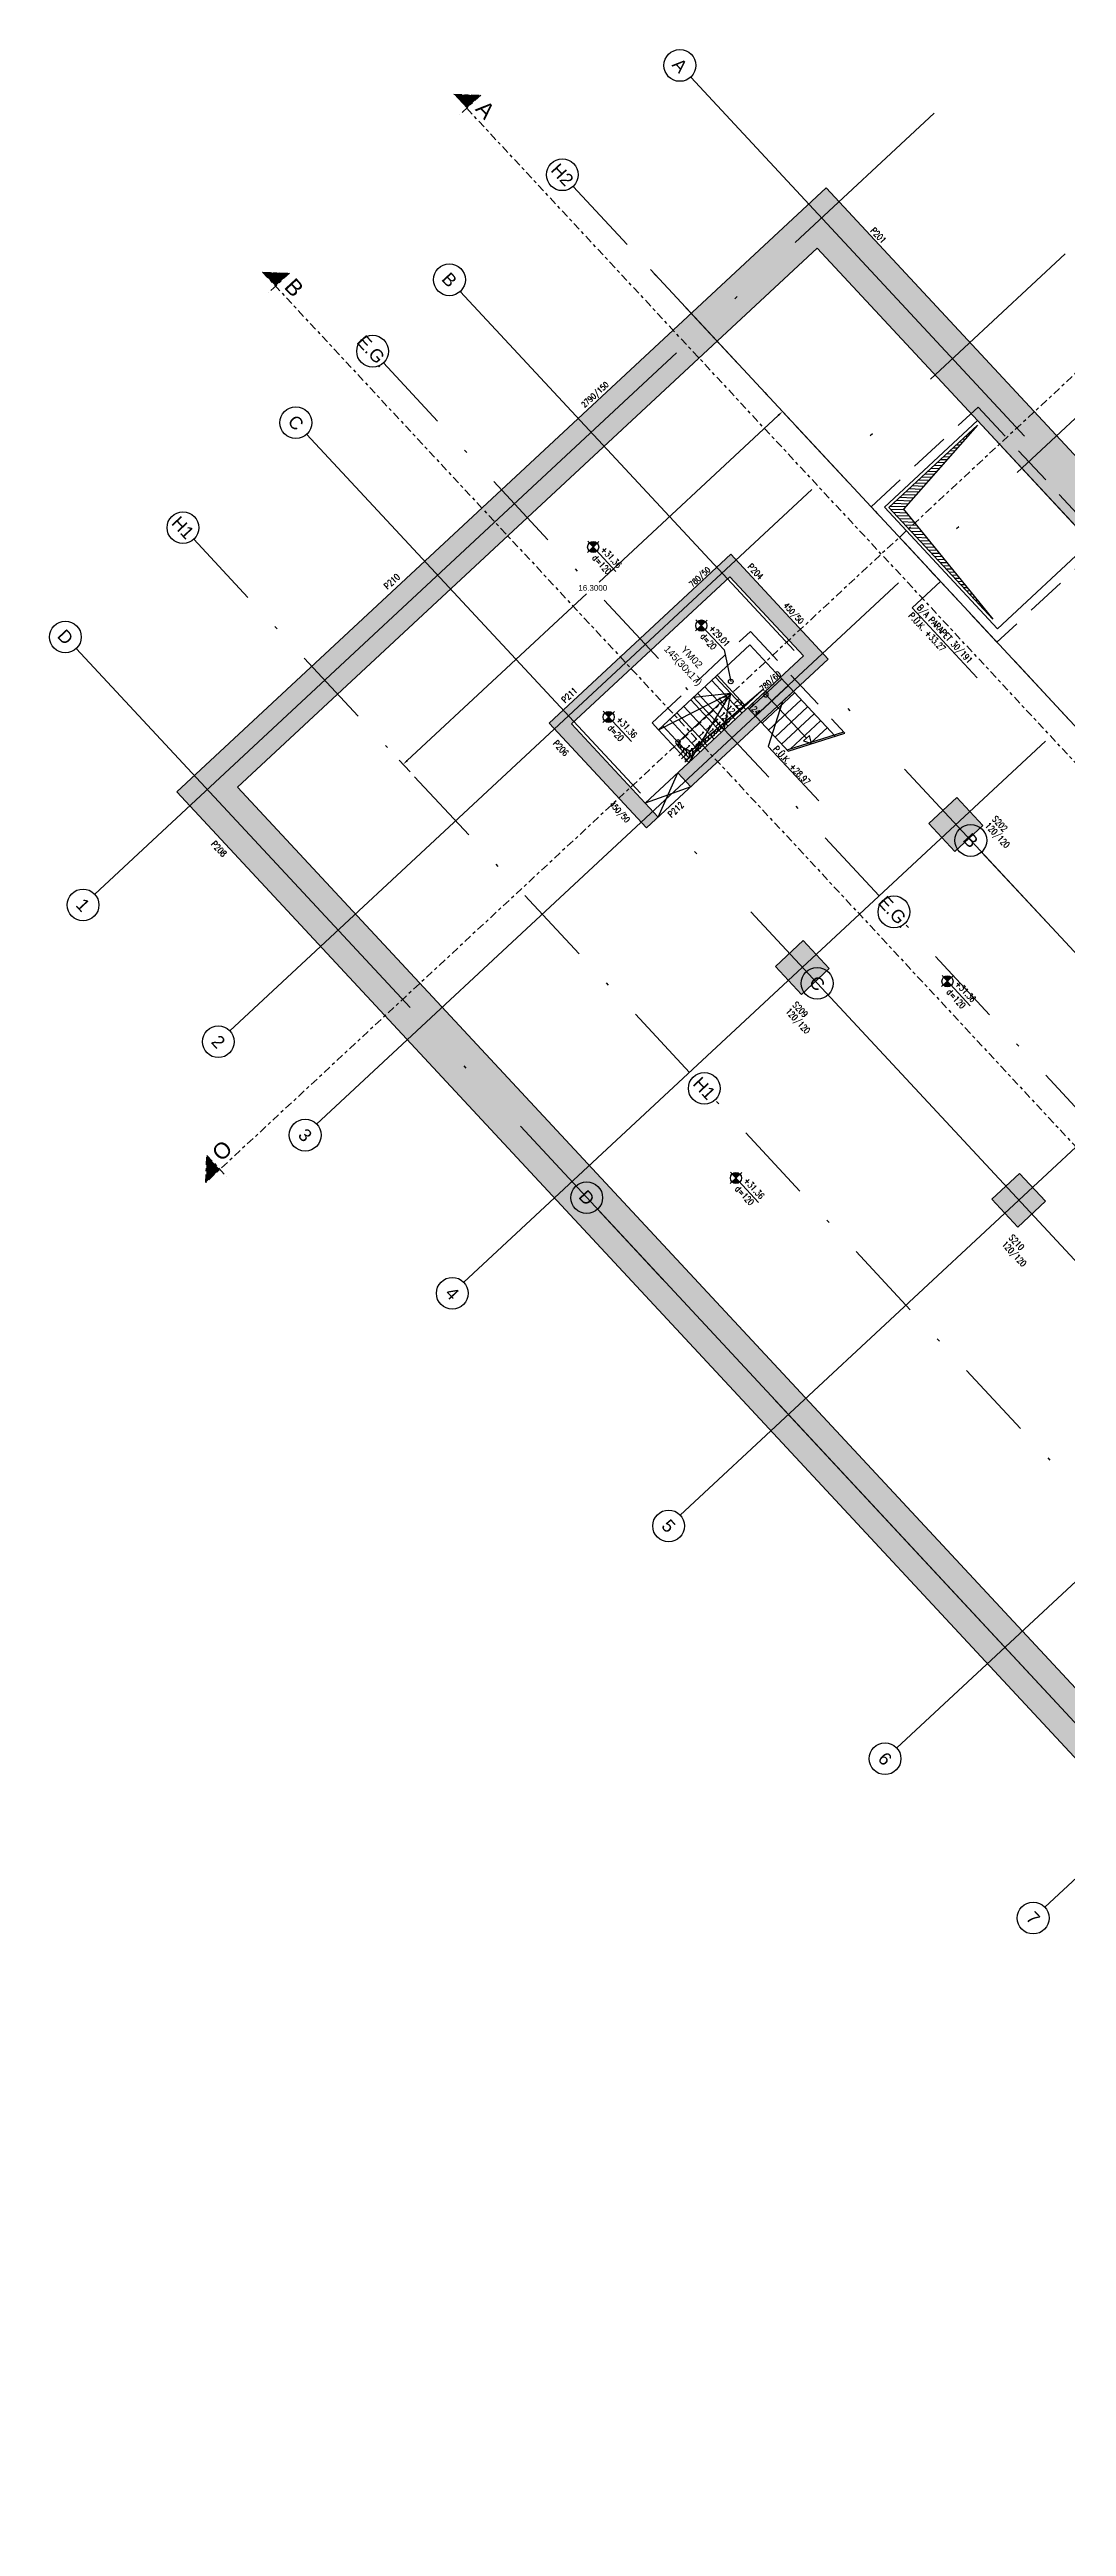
# Model space of a CAD drawing. Header units: millimetres. Extents: x 400392 to 401186, y 4543812 to 4544115.
# Drawn here: x 400391.6 to 400423.6, y 4544037 to 4544115 of the extents above; entities that cross this region are included whole.
import ezdxf
from ezdxf.enums import TextEntityAlignment as Align

# ---------------------------------------------------------------- set-up
doc = ezdxf.new("R2010")
doc.units = ezdxf.units.MM
for name, pattern in [('AKS', [3, 2.5, -0.25, 0, -0.25]), ('CENTER', [2, 1.25, -0.25, 0.25, -0.25]), ('CIZGI', [0.4, 0.25, -0.15]), ('CONTINU', [0]), ('DASHDOT2', [0.5, 0.25, -0.125, 0, -0.125]), ('HIDDEN', [0.375, 0.25, -0.125])]:
    doc.linetypes.add(name, pattern=pattern)
doc.layers.add('A-DETL', color=90, linetype='Continuous', lineweight=15)
for name, color, linetype in [('aks prota', 2, 'AKS'), ('boşluk prota', 2, 'Continuous'), ('boşluk taraması prota', 252, 'Continuous'), ('caks prota', 4, 'Continuous'), ('görünüş prota', 4, 'Continuous'), ("İbrahim'in yazı aks", 151, 'Continuous'), ('kesit tarama prota', 252, 'Continuous'), ('kiris prota', 6, 'Continuous'), ('kiriş prota', 6, 'Continuous'), ('kolon prota', 1, 'Continuous'), ('kolon tarama prota', 252, 'Continuous'), ('lkolon prota', 4, 'Continuous'), ('lperde prota', 4, 'Continuous'), ('merdiven prota', 2, 'Continuous'), ('metraj prota', 2, 'Continuous'), ('not prota', 2, 'Continuous'), ('perde prota', 1, 'Continuous'), ('PRT-AL-TUNEL_EKSENI', 14, 'DASHDOT2'), ('PRT-MI-ad_dim', 8, 'Continuous'), ('prt-s-taxis', 7, 'Continuous'), ('skesit prota', 7, 'Continuous'), ('st-s_level (kot)', 6, 'Continuous'), ('st-s_levelmark (kot işareti)', 4, 'Continuous'), ('st_s_not çizgisi', 4, 'CIZGI'), ('taks prota', 7, 'Continuous'), ('tkesit prota', 7, 'Continuous'), ('tkolon prota', 6, 'Continuous'), ('tnot prota', 4, 'Continuous'), ('tperde prota', 6, 'Continuous')]:
    doc.layers.add(name, color=color, linetype=linetype)
doc.styles.add('Arial', font='Arial.ttf')
doc.styles.add('OLCU', font='romanstw.shx')
doc.styles.add('PRT-MI-a_Arial', font='Arial.ttf', dxfattribs={"height": 30})
doc.styles.get("Standard").update_dxf_attribs({"font": 'Arial.ttf'})
doc.styles.add('TAKS', font='Arial Unicode.ttf')
doc.styles.add('tkolon', font='romanstw.shx')
doc.styles.add('TNOT', font='romanstw.shx', dxfattribs={"width": 0.8, "height": 250})
doc.dimstyles.get("Standard").update_dxf_attribs({"dimtxt": 0.18, "dimasz": 0.18, "dimexe": 0.18, "dimexo": 0.0625, "dimgap": 0.09, "dimtad": 0, "dimtih": 1, "dimtoh": 1, "dimdec": 4, "dimzin": 0, "dimdsep": 46, "dimtxsty": 'Standard', "dimcen": 0.09, "dimadec": 0, "dimazin": 0, "dimtfac": 1, "dimtdec": 4, "dimtofl": 0, "dimtmove": 0, "dimatfit": 3, "dimfxl": 1, "dimtolj": 1, "dimtzin": 0, "dimarcsym": 0})

# ---------------------------------------------------------------- blocks, each defined once
blk = doc.blocks.new('*U83')
at = {"layer": 'metraj prota', "color": 4}
blk.add_lwpolyline([(-210, 0), (-187.5, 13), (-187.5, -13)], close=True, dxfattribs=at)
blk.add_lwpolyline([(0, 0), (-187.5, 0)], dxfattribs=at)
blk.add_circle((0, 0), 7.5, dxfattribs=at)
blk = doc.blocks.new('PLAN_KOT')
at = {"layer": 'st-s_levelmark (kot işareti)'}
h = blk.add_hatch(color=256, dxfattribs=at)
h.paths.add_polyline_path([(0, 17.5, 0.414214), (-17.5, 0), (0, 0)])
h.paths.add_polyline_path([(17.5, 0), (0, 0), (0, -17.5, 0.414214)])
for p, q in [((105, 0), (-25, 0)), ((0, 25), (0, -25))]:
    blk.add_line(p, q, dxfattribs=at)
blk.add_circle((0, 0), 17.5, dxfattribs=at)
at = {"layer": 'st-s_level (kot)', "color": 6, "style": 'OLCU', "width": 0.8}
for tag, p in [('KOT', (22.7, 9.8)), ('DÖŞEME_KALINLIĞI', (22.7, -27.6))]:
    blk.add_attdef(tag, p, '', height=20, dxfattribs=at)
blk = doc.blocks.new('Stair_Anotation')
at = {"color": 0, "style": 'PRT-MI-a_Arial'}
blk.add_attdef('M.ADI', text='', height=0.2, dxfattribs=at).set_placement((0, 0), align=Align.BOTTOM_CENTER)
blk.add_attdef('BAS.SAYI-(EN-RIHT)', text='', height=0.2, dxfattribs=at).set_placement((0, -0.08), align=Align.TOP_CENTER)
blk = doc.blocks.new('*D105')
at = {"color": 0, "lineweight": -2, "transparency": 16777216}
for p, q in [((400414.874, 4544103.337), (400414.529, 4544103.707)), ((400414.52, 4544103.452), (400408.88, 4544098.207)), ((400402.848, 4544092.597), (400408.488, 4544097.843)), ((400402.938, 4544092.236), (400402.593, 4544092.606))]:
    blk.add_line(p, q, dxfattribs=at)
at = {"color": 0, "transparency": 16777216}
for points in [[(400414.5, 4544103.474), (400414.541, 4544103.43), (400414.652, 4544103.575)], [(400402.827, 4544092.619), (400402.868, 4544092.575), (400402.716, 4544092.474)]]:
    blk.add_solid(points, dxfattribs=at)
at = {"layer": 'Defpoints', "color": 0, "transparency": 16777216}
for p in [(400414.916, 4544103.291), (400402.716, 4544092.474), (400402.98, 4544092.19)]:
    blk.add_point(p, dxfattribs=at)
at = {"color": 0, "transparency": 16777216, "insert": (400408.684, 4544098.025), "char_height": 0.18, "attachment_point": 5}
blk.add_mtext('\\A1;16.3000', dxfattribs=at)

msp = doc.modelspace()

# ---------------------------------------------------------------- hatches: boundary and pattern name
at = {"layer": 'boşluk taraması prota', "ltscale": 2}
h = msp.add_hatch(dxfattribs=at)
h.set_pattern_fill('ANSI31', color=256, scale=0.03, angle=-47.076006, style=0)
h.set_pattern_definition([(357.923994, (399638.56326, 4544334.63604), (0.003450452, 0.095187483), [])])
h.paths.add_polyline_path([(400420.78542, 4544103.14718), (400418.45817, 4544100.49881), (400421.27177, 4544097.04444), (400418.00284, 4544100.55928)])
h = msp.add_hatch(dxfattribs=at)
h.set_pattern_fill('ANSI31', color=256, scale=0.03, angle=42.923994, style=0)
h.set_pattern_definition([(87.923994, (400177.60072, 4543313.27189), (-0.095187483, 0.003450452), [])])
h.paths.add_polyline_path([(400411.30292, 4544093.1142), (400411.76376, 4544092.89595), (400414.04181, 4544094.84209), (400411.71154, 4544092.67485)])
at = {"layer": 'kesit tarama prota'}
h = msp.add_hatch(color=256, dxfattribs=at)
h.dxf.hatch_style = 1
h.paths.add_polyline_path([(400405.15815, 4544113.52348), (400404.31018, 4544113.55421), (400404.7188, 4544113.11486)])
h = msp.add_hatch(color=256, dxfattribs=at)
h.dxf.hatch_style = 1
h.paths.add_polyline_path([(400399.14155, 4544107.92781), (400398.29358, 4544107.95855), (400398.7022, 4544107.51919)])
h = msp.add_hatch(color=256, dxfattribs=at)
h.dxf.hatch_style = 1
h.paths.add_polyline_path([(400396.54191, 4544080.17323), (400396.51118, 4544079.32525), (400396.95053, 4544079.73387)])
at = {"layer": 'kolon tarama prota'}
h = msp.add_hatch(color=256, dxfattribs=at)
h.dxf.hatch_style = 1
h.paths.add_polyline_path([(400440.13229, 4544043.72683), (400395.59453, 4544091.61494), (400416.02452, 4544110.61561), (400431.18841, 4544094.31102), (400434.74297, 4544094.74268), (400434.9238, 4544093.25362), (400430.61052, 4544092.72982), (400415.74337, 4544108.71536), (400397.51015, 4544091.75777), (400439.82523, 4544046.25954)])
h = msp.add_hatch(color=256, dxfattribs=at)
h.dxf.hatch_style = 1
h.paths.add_polyline_path([(400416.08853, 4544095.78967), (400413.02391, 4544099.08483), (400407.3123, 4544093.77281), (400410.37692, 4544090.47765), (400410.74305, 4544090.81817), (400408.01894, 4544093.7472), (400412.99829, 4544098.37819), (400415.31379, 4544095.88851), (400411.35959, 4544092.21096), (400411.76821, 4544091.77161)])
h = msp.add_hatch(color=256, dxfattribs=at)
h.dxf.hatch_style = 1
h.paths.add_polyline_path([(400420.14065, 4544091.43274), (400420.95788, 4544090.55403), (400420.07917, 4544089.73679), (400419.26194, 4544090.6155)])
h = msp.add_hatch(color=256, dxfattribs=at)
h.dxf.hatch_style = 1
h.paths.add_polyline_path([(400415.30774, 4544086.93795), (400416.12498, 4544086.05924), (400415.24627, 4544085.24201), (400414.42903, 4544086.12072)])
h = msp.add_hatch(color=256, dxfattribs=at)
h.dxf.hatch_style = 1
h.paths.add_polyline_path([(400422.11387, 4544079.61152), (400422.9311, 4544078.73281), (400422.05239, 4544077.91557), (400421.23516, 4544078.79428)])

# ---------------------------------------------------------------- linework, layer by layer
at = {"layer": 'A-DETL', "color": 1, "lineweight": 5}
msp.add_lwpolyline([(400410.49797, 4544108.04135), (400518.40627, 4543992.01566)], dxfattribs=at)
at = {"layer": 'aks prota', "ltscale": 10}
for p, q in [((400524.75998, 4543992.59926), (400411.76442, 4544114.0949)), ((400524.75998, 4543992.59926), (400411.76442, 4544114.0949)), ((400393.01292, 4544088.39456), (400419.42637, 4544112.96007)), ((400393.01292, 4544088.39456), (400419.42637, 4544112.96007)), ((400397.26986, 4544084.09155), (400423.54659, 4544108.52991)), ((400397.26986, 4544084.09155), (400423.54659, 4544108.52991)), ((400517.51063, 4543985.85709), (400404.51506, 4544107.35273)), ((400517.51063, 4543985.85709), (400404.51506, 4544107.35273)), ((400399.99397, 4544081.16252), (400426.2707, 4544105.60088)), ((400399.99397, 4544081.16252), (400426.2707, 4544105.60088)), ((400512.67773, 4543981.36231), (400399.68216, 4544102.85794)), ((400512.67773, 4543981.36231), (400399.68216, 4544102.85794)), ((400404.62495, 4544076.18317), (400430.90169, 4544100.62153)), ((400404.62495, 4544076.18317), (400430.90169, 4544100.62153)), ((400505.42838, 4543974.62013), (400392.43281, 4544096.11577)), ((400505.42838, 4543974.62013), (400392.43281, 4544096.11577)), ((400411.43523, 4544068.86059), (400438.03409, 4544093.59854)), ((400411.43523, 4544068.86059), (400438.03409, 4544093.59854)), ((400504.96471, 4543999.34677), (400420.91727, 4544089.71666)), ((400418.24551, 4544061.53801), (400443.64353, 4544085.15914)), ((400418.24551, 4544061.53801), (400443.64353, 4544085.15914)), ((400422.90373, 4544056.52937), (400448.30176, 4544080.1505)), ((400422.90373, 4544056.52937), (400448.30176, 4544080.1505)), ((400492.88246, 4543988.10982), (400408.83502, 4544078.47971))]:
    msp.add_line(p, q, dxfattribs=at)
at = {"layer": 'boşluk prota', "ltscale": 0.05}
for points in [[(400420.78542, 4544103.14718), (400418.45817, 4544100.49881), (400421.27177, 4544097.04444), (400418.00284, 4544100.55928)], [(400411.30292, 4544093.1142), (400411.76376, 4544092.89595), (400414.04181, 4544094.84209), (400411.71154, 4544092.67485)]]:
    msp.add_lwpolyline(points, close=True, dxfattribs=at)
at = {"layer": 'caks prota', "ltscale": 0.05}
for centre in [(400411.4239, 4544114.46103), (400411.4239, 4544114.46103), (400407.726, 4544111.02184), (400407.726, 4544111.02184), (400404.17455, 4544107.71886), (400404.17455, 4544107.71886), (400401.7581, 4544105.47146), (400401.7581, 4544105.47146), (400399.34165, 4544103.22407), (400399.34165, 4544103.22407), (400395.7902, 4544099.92109), (400395.7902, 4544099.92109), (400392.0923, 4544096.4819), (400392.0923, 4544096.4819), (400420.57676, 4544090.08279), (400392.6468, 4544088.05405), (400392.6468, 4544088.05405), (400418.16031, 4544087.8354), (400415.74386, 4544085.58801), (400396.90373, 4544083.75104), (400396.90373, 4544083.75104), (400412.19241, 4544082.28503), (400399.6359, 4544080.8135), (400399.6359, 4544080.8135), (400408.49451, 4544078.84584), (400404.26352, 4544075.83767), (400404.26352, 4544075.83767), (400411.0691, 4544068.52008), (400411.0691, 4544068.52008), (400417.87938, 4544061.1975), (400417.87938, 4544061.1975), (400422.53965, 4544056.18666), (400422.53965, 4544056.18666)]:
    msp.add_circle(centre, 0.5, dxfattribs=at)
at = {"layer": 'görünüş prota'}
for points in [[(400412.8153, 4544096.0734), (400413.02593, 4544095.08211)], [(400410.75298, 4544093.55868), (400413.01966, 4544094.71083), (400411.70642, 4544092.53352)], [(400411.85806, 4544094.58645), (400413.01966, 4544094.71083), (400412.8115, 4544093.56129)]]:
    msp.add_lwpolyline(points, dxfattribs=at)
msp.add_circle((400413.02593, 4544095.08211), 0.07337, dxfattribs=at)
at = {"layer": 'kiris prota', "linetype": 'HIDDEN', "ltscale": 5}
msp.add_line((400412.60085, 4544095.27727), (400413.55429, 4544094.25211), dxfattribs=at)
at = {"layer": 'kiris prota'}
for p, q in [((400412.8115, 4544093.56129), (400411.85806, 4544094.58645)), ((400410.75298, 4544093.55868), (400411.70642, 4544092.53352))]:
    msp.add_line(p, q, dxfattribs=at)
at = {"layer": 'kiris prota', "linetype": 'HIDDEN', "ltscale": 5}
msp.add_lwpolyline([(400420.80591, 4544103.7125), (400424.76794, 4544099.45242), (400421.39955, 4544096.31969), (400417.43752, 4544100.57977)], close=True, dxfattribs=at)
at = {"layer": 'kiris prota'}
msp.add_lwpolyline([(400420.79054, 4544103.28851), (400424.34395, 4544099.46779), (400421.41492, 4544096.74368), (400417.86151, 4544100.5644)], close=True, dxfattribs=at)
at = {"layer": 'kiris prota', "linetype": 'HIDDEN', "ltscale": 5}
msp.add_lwpolyline([(400410.75298, 4544093.55868), (400410.54867, 4544093.77836), (400413.64346, 4544096.65663), (400416.61537, 4544093.46115)], dxfattribs=at)
at = {"layer": 'kiris prota'}
msp.add_lwpolyline([(400410.75298, 4544093.55868), (400413.62809, 4544096.23264), (400414.58153, 4544095.20748)], dxfattribs=at)
at = {"layer": 'kiriş prota'}
msp.add_line((400412.54294, 4544095.22341), (400413.49638, 4544094.19825), dxfattribs=at)
at = {"layer": 'kolon prota', "color": 1}
for points in [[(400420.14065, 4544091.43274), (400420.95788, 4544090.55403), (400420.07917, 4544089.73679), (400419.26194, 4544090.6155)], [(400415.30774, 4544086.93795), (400416.12498, 4544086.05924), (400415.24627, 4544085.24201), (400414.42903, 4544086.12072)], [(400422.11387, 4544079.61152), (400422.9311, 4544078.73281), (400422.05239, 4544077.91557), (400421.23516, 4544078.79428)]]:
    msp.add_lwpolyline(points, close=True, dxfattribs=at)
at = {"layer": 'merdiven prota', "linetype": 'HIDDEN', "ltscale": 10}
for p, q in [((400413.38063, 4544094.0906), (400412.42719, 4544095.11576)), ((400413.60177, 4544094.21433), (400414.62693, 4544095.16777)), ((400412.72159, 4544093.47767), (400411.76815, 4544094.50283)), ((400412.94127, 4544093.68198), (400411.98783, 4544094.70714)), ((400413.16095, 4544093.88629), (400412.20751, 4544094.91145)), ((400413.80608, 4544093.99465), (400414.83124, 4544094.94809)), ((400414.01038, 4544093.77497), (400415.03554, 4544094.72841)), ((400414.21469, 4544093.5553), (400415.23985, 4544094.50874)), ((400411.84288, 4544092.66044), (400410.88945, 4544093.6856)), ((400412.06256, 4544092.86475), (400411.10912, 4544093.88991)), ((400412.28224, 4544093.06906), (400411.3288, 4544094.09422)), ((400412.50192, 4544093.27336), (400411.54848, 4544094.29853)), ((400414.419, 4544093.33562), (400415.44416, 4544094.28906)), ((400414.62331, 4544093.11594), (400415.64847, 4544094.06938)), ((400414.90157, 4544092.96505), (400415.85278, 4544093.8497)), ((400415.54064, 4544093.14972), (400416.05709, 4544093.63003))]:
    msp.add_line(p, q, dxfattribs=at)
for points in [[(400416.30619, 4544093.36218), (400414.58607, 4544095.2117)], [(400414.83972, 4544092.88325), (400413.56091, 4544094.25826)], [(400414.79529, 4544092.93103), (400416.57775, 4544093.50161)], [(400414.83291, 4544092.89057), (400416.61537, 4544093.46115)], [(400411.35959, 4544092.21096), (400411.76821, 4544091.77161), (400410.33443, 4544091.25752), (400410.74305, 4544090.81817), (400411.35959, 4544092.21096)]]:
    msp.add_lwpolyline(points, dxfattribs=at)
at = {"layer": 'not prota', "ltscale": 0.1}
for points in [[(400419.62581, 4544098.22687), (400418.73139, 4544097.39503), (400420.77447, 4544095.19826)], [(400414.65385, 4544094.45537), (400414.20513, 4544093.03853), (400415.79304, 4544091.33117)]]:
    msp.add_lwpolyline(points, dxfattribs=at)
at = {"layer": 'perde prota'}
for points in [[(400440.75164, 4544045.26344), (400397.51015, 4544091.75777), (400415.74337, 4544108.71536), (400430.61052, 4544092.72982), (400434.9238, 4544093.25362), (400434.74297, 4544094.74268), (400431.18841, 4544094.31102), (400416.02452, 4544110.61561), (400395.59453, 4544091.61494), (400441.05928, 4544042.7301)], [(400413.96952, 4544093.81891), (400413.56091, 4544094.25826)]]:
    msp.add_lwpolyline(points, dxfattribs=at)
for points in [[(400413.02391, 4544099.08483), (400416.08853, 4544095.78967), (400410.37692, 4544090.47765), (400407.3123, 4544093.77281)], [(400412.99829, 4544098.37819), (400415.31379, 4544095.88851), (400410.33443, 4544091.25752), (400408.01894, 4544093.7472)]]:
    msp.add_lwpolyline(points, close=True, dxfattribs=at)
at = {"layer": 'perde prota', "linetype": 'HIDDEN', "ltscale": 5}
for points in [[(400413.63486, 4544094.32705), (400414.58607, 4544095.2117)], [(400413.96952, 4544093.81891), (400414.99468, 4544094.77235)]]:
    msp.add_lwpolyline(points, dxfattribs=at)
at = {"layer": 'PRT-AL-TUNEL_EKSENI', "ltscale": 10}
for p, q in [((400408.06651, 4544110.65571), (400521.06208, 4543989.16007)), ((400402.09861, 4544105.10534), (400515.09418, 4543983.6097)), ((400396.13071, 4544099.55496), (400509.12628, 4543978.05932))]:
    msp.add_line(p, q, dxfattribs=at)
at = {"layer": 'skesit prota', "linetype": 'CENTER', "ltscale": 0.2}
for p, q in [((400404.31018, 4544113.55421), (400405.15815, 4544113.52348)), ((400405.15815, 4544113.52348), (400404.49912, 4544112.91055)), ((400398.29358, 4544107.95855), (400399.14155, 4544107.92781)), ((400399.14155, 4544107.92781), (400398.48252, 4544107.31488)), ((400396.51118, 4544079.32525), (400396.54191, 4544080.17323)), ((400396.54191, 4544080.17323), (400397.15484, 4544079.51419))]:
    msp.add_line(p, q, dxfattribs=at)
for points in [[(400485.58366, 4544084.6312), (400436.7276, 4544078.6982), (400404.7188, 4544113.11486)], [(400398.29358, 4544107.95855), (400511.87586, 4543985.83206)], [(400425.38131, 4544106.17557), (400396.51118, 4544079.32525)]]:
    msp.add_lwpolyline(points, dxfattribs=at)

# ---------------------------------------------------------------- block references
at = {"layer": 'PRT-MI-ad_dim', "yscale": 0.00999999999993651, "zscale": 0.00999999999993651}
for p, xscale, rotation in [((400411.36616, 4544093.17302), -0.00999999999993651, 42.92399312588007), ((400414.13174, 4544094.67308), -0.009999999999936508, 312.9239931258802)]:
    msp.add_blockref('*U83', p, dxfattribs=dict(at, xscale=xscale, rotation=rotation))
at = {"layer": 'prt-s-taxis'}
ref = msp.add_blockref('Stair_Anotation', (400411.67607, 4544095.723), dxfattribs=dict(at, xscale=-1.124999999992857, yscale=1.124999999992857, zscale=1.124999999992857, rotation=312.9239939245102))
ref.add_attrib('M.ADI', 'YM02', dxfattribs={"layer": '0', "color": 0, "height": 0.225, "rotation": 312.9239939, "style": 'PRT-MI-a_Arial'}).set_placement((400411.6699, 4544095.72963), align=Align.BOTTOM_CENTER)
ref.add_attrib('BAS.SAYI-(EN-RIHT)', '145(30x17)', dxfattribs={"layer": '0', "color": 0, "height": 0.225, "rotation": 312.9239939, "style": 'PRT-MI-a_Arial'}).set_placement((400411.60891, 4544095.66306), align=Align.TOP_CENTER)
at = {"layer": 'st-s_level (kot)', "linetype": 'CONTINU', "ltscale": 0.1, "xscale": 0.009999999999936504, "yscale": 0.009999999999936504, "zscale": 0.009999999999936504, "rotation": 312.9239939591532}
for p, values in [((400408.69648, 4544099.31195), {'KOT': '+31.36', 'DÖŞEME_KALINLIĞI': 'd=120'}), ((400412.10022, 4544096.84227), {'KOT': '+29.01', 'DÖŞEME_KALINLIĞI': 'd=20'}), ((400409.1849, 4544093.96439), {'KOT': '+31.36', 'DÖŞEME_KALINLIĞI': 'd=20'}), ((400419.84332, 4544085.65395), {'KOT': '+31.36', 'DÖŞEME_KALINLIĞI': 'd=120'}), ((400413.18769, 4544079.46396), {'KOT': '+31.36', 'DÖŞEME_KALINLIĞI': 'd=120'})]:
    msp.add_blockref('PLAN_KOT', p, dxfattribs=at).add_auto_attribs(values)

# ---------------------------------------------------------------- texts
at = {"layer": "İbrahim'in yazı aks", "style": 'TAKS'}
msp.add_text('D', height=0.4, rotation=312.9239939, dxfattribs=at).set_placement((400392.0923, 4544096.4819), align=Align.MIDDLE_CENTER)
msp.add_text('D', height=0.4, rotation=312.9239939, dxfattribs=at).set_placement((400392.0923, 4544096.4819), align=Align.MIDDLE_CENTER)
msp.add_text('D', height=0.4, rotation=312.9239939, dxfattribs=at).set_placement((400392.0923, 4544096.4819), align=Align.MIDDLE_CENTER)
msp.add_text('D', height=0.4, rotation=312.9239939, dxfattribs=at).set_placement((400392.0923, 4544096.4819), align=Align.MIDDLE_CENTER)
msp.add_text('D', height=0.4, rotation=312.9239939, dxfattribs=at).set_placement((400392.0923, 4544096.4819), align=Align.MIDDLE_CENTER)
at = {"layer": 'lkolon prota', "style": 'tkolon', "width": 0.8}
for p in [(400421.01335, 4544090.53675), (400414.7332, 4544084.69597), (400421.53933, 4544077.36953)]:
    msp.add_text('120/120', height=0.2, rotation=312.9239939, dxfattribs=at).set_placement(p)
at = {"layer": 'lperde prota', "style": 'tkolon', "width": 0.8}
for s, rotation, p in [('2790/150', 42.5635093, (400408.36404, 4544103.75054)), ('780/50', 42.5635093, (400411.75513, 4544098.10189)), ('450/50', 312.5635093, (400414.7356, 4544097.52497)), ('780/60', 42.5635093, (400413.97982, 4544094.82398)), ('450/50', 312.5635093, (400409.2646, 4544091.2713))]:
    msp.add_text(s, height=0.18, rotation=rotation, dxfattribs=at).set_placement(p, align=Align.MIDDLE_LEFT)
at = {"layer": 'st_s_not çizgisi', "ltscale": 0.05, "style": 'tkolon', "width": 0.8}
for s, p in [('122', (400413.15824, 4544094.50096)), ('124', (400413.63799, 4544094.36258)), ('118', (400412.27953, 4544093.68373)), ('119', (400412.49921, 4544093.88803)), ('120', (400412.71888, 4544094.09234)), ('121', (400412.93856, 4544094.29665)), ('114', (400411.40728, 4544092.85955)), ('115', (400411.62696, 4544093.06385)), ('116', (400411.84017, 4544093.27511)), ('117', (400412.05985, 4544093.47942))]:
    msp.add_text(s, height=0.18, rotation=312.9239939, dxfattribs=at).set_placement(p, align=Align.MIDDLE_LEFT)
at = {"layer": 'taks prota', "style": 'TAKS'}
for s, rotation, p in [('A', 312.9239939, (400411.4239, 4544114.46103)), ('A', 312.9239939, (400411.4239, 4544114.46103)), ('H2', 312.9239939, (400407.726, 4544111.02184)), ('H2', 312.9239939, (400407.726, 4544111.02184)), ('B', 312.9239939, (400404.17455, 4544107.71886)), ('B', 312.9239939, (400404.17455, 4544107.71886)), ('E.G.', 312.9239939, (400401.7581, 4544105.47146)), ('E.G.', 312.9239939, (400401.7581, 4544105.47146)), ('C', 312.9239939, (400399.34165, 4544103.22407)), ('C', 312.9239939, (400399.34165, 4544103.22407)), ('H1', 312.9239939, (400395.7902, 4544099.92109)), ('H1', 312.9239939, (400395.7902, 4544099.92109)), ('D', 312.9239939, (400392.0923, 4544096.4819)), ('D', 312.9239939, (400392.0923, 4544096.4819)), ('B', 312.923994, (400420.57676, 4544090.08279)), ('1', 312.9239939, (400392.6468, 4544088.05405)), ('1', 312.9239939, (400392.6468, 4544088.05405)), ('E.G.', 312.923994, (400418.16031, 4544087.8354)), ('C', 312.923994, (400415.74386, 4544085.58801)), ('2', 312.9239939, (400396.90373, 4544083.75104)), ('2', 312.9239939, (400396.90373, 4544083.75104)), ('H1', 312.923994, (400412.19241, 4544082.28503)), ('3', 312.9239939, (400399.6359, 4544080.8135)), ('3', 312.9239939, (400399.6359, 4544080.8135)), ('D', 312.923994, (400408.49451, 4544078.84584)), ('4', 312.9239939, (400404.26352, 4544075.83767)), ('4', 312.9239939, (400404.26352, 4544075.83767)), ('5', 312.9239939, (400411.0691, 4544068.52008)), ('5', 312.9239939, (400411.0691, 4544068.52008)), ('6', 312.9239939, (400417.87938, 4544061.1975)), ('6', 312.9239939, (400417.87938, 4544061.1975)), ('7', 312.9239939, (400422.53965, 4544056.18666)), ('7', 312.9239939, (400422.53965, 4544056.18666))]:
    msp.add_text(s, height=0.4, rotation=rotation, dxfattribs=at).set_placement(p, align=Align.MIDDLE_CENTER)
at = {"layer": 'tkesit prota', "style": 'Arial'}
for s, rotation, p in [('A', 312.9239939, (400404.96484, 4544113.07056)), ('B', 312.9239939, (400398.94824, 4544107.47489)), ('O', 42.923994, (400396.99194, 4544079.95974))]:
    msp.add_text(s, height=0.5, rotation=rotation, dxfattribs=at).set_placement(p)
at = {"layer": 'tkolon prota', "style": 'tkolon', "width": 0.8}
for s, p in [('S202', (400421.23303, 4544090.74106)), ('S209', (400414.95288, 4544084.90028)), ('S210', (400421.75901, 4544077.57384))]:
    msp.add_text(s, height=0.2, rotation=312.9239939, dxfattribs=at).set_placement(p)
at = {"layer": 'tnot prota', "style": 'TNOT', "width": 0.8}
for s, p in [('B/A PARAPET 30/191', (400418.94595, 4544097.45801)), ('P.Ü.K. +33.27', (400418.67396, 4544097.20506)), ('P.Ü.K. +28.97', (400414.41661, 4544093.01112))]:
    msp.add_text(s, height=0.2, rotation=312.9239939, dxfattribs=at).set_placement(p, align=Align.MIDDLE_LEFT)
at = {"layer": 'tperde prota', "style": 'tkolon', "width": 0.8}
for s, rotation, p in [('P201', 313.3932852, (400417.47947, 4544109.31848)), ('P210', 43.3932852, (400402.16285, 4544098.03709)), ('P204', 313.3932852, (400413.61163, 4544098.74358)), ('P211', 43.3932852, (400407.74711, 4544094.46124)), ('P206', 313.3932852, (400407.48967, 4544093.18983)), ('P212', 43.3932852, (400411.09495, 4544090.86156)), ('P208', 313.3932852, (400396.73235, 4544090.02287))]:
    msp.add_text(s, height=0.2, rotation=rotation, dxfattribs=at).set_placement(p, align=Align.MIDDLE_LEFT)

# ---------------------------------------------------------------- dimensions: what is measured, and where the dimension line sits
dim = msp.add_aligned_dim(p1=(400414.91617, 4544103.29079), p2=(400402.98036, 4544092.19004), distance=-0.38806, dimstyle='Standard')
dim.commit()
dim.dimension.update_dxf_attribs({"geometry": '*D105', "text_midpoint": (400408.68398, 4544098.02458)})

doc.saveas('drawing.dxf')
